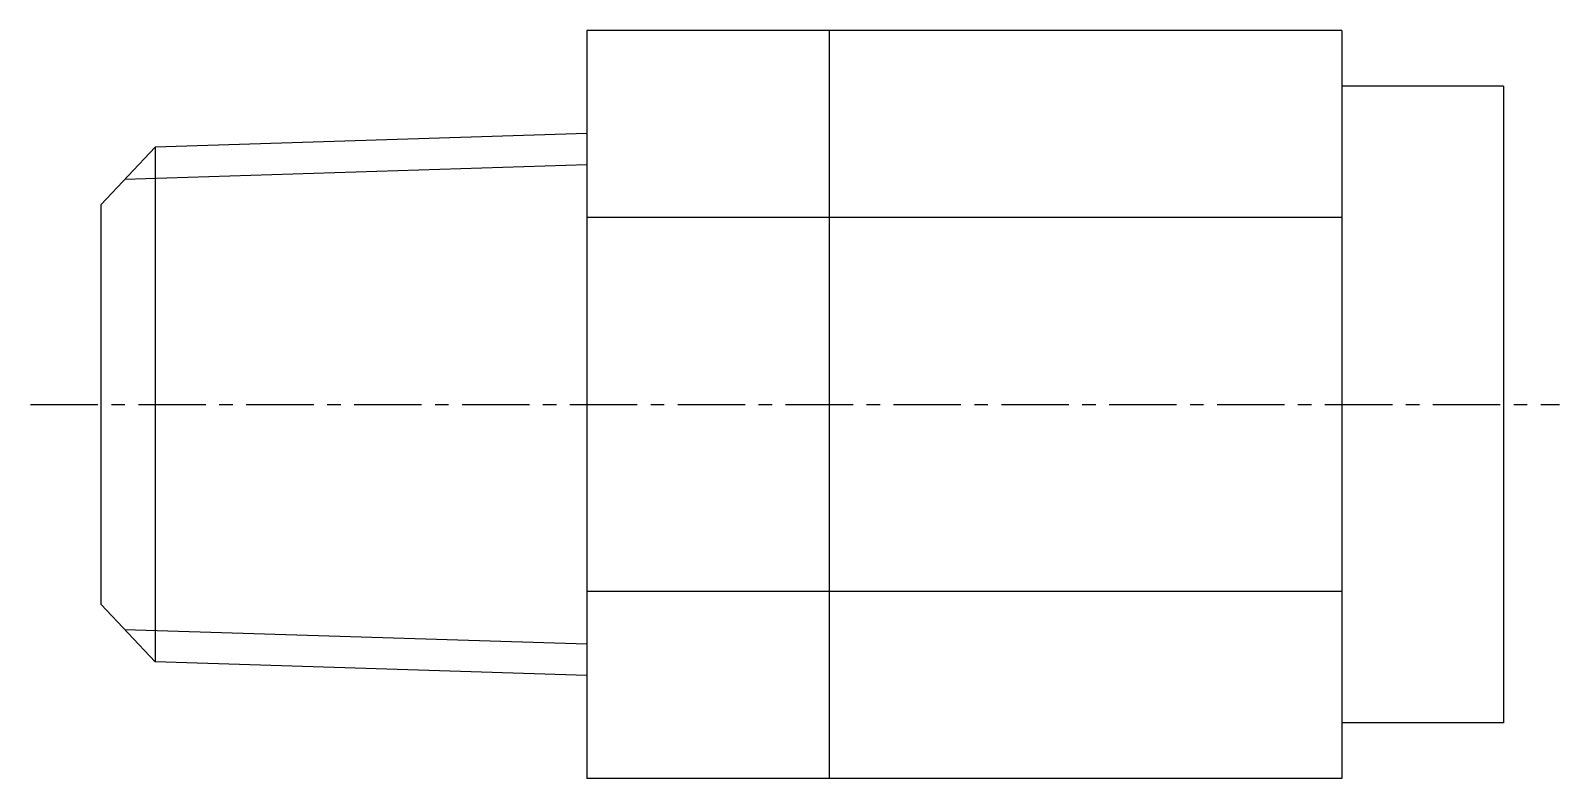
# Model space of a CAD drawing. Extents: x 0.5 to 38.4, y 0 to 44.1.
# Drawn here: x 10.02 to 38.36, y 30.28 to 44.13 of the extents above; entities outside this region: 2.
import ezdxf

# ---------------------------------------------------------------- set-up
doc = ezdxf.new("R2010")
doc.units = 0
doc.linetypes.add('CENTER', pattern=[2, 1.25, -0.25, 0.25, -0.25])
doc.layers.get('0').update_dxf_attribs({"linetype": 'CONTINUOUS'})
doc.layers.add('CENTER', color=1, linetype='CENTER')
doc.styles.get("Standard").update_dxf_attribs({"font": 'txt.shx'})

# ---------------------------------------------------------------- blocks, each defined once
blk = doc.blocks.new('*U2')
at = {"color": 7, "linetype": 'CONTINUOUS'}
blk.add_text('MCPTK06-1', height=3, dxfattribs=at).set_placement((0, 0))
blk = doc.blocks.new('*U3')
at = {"color": 7, "linetype": 'CONTINUOUS'}
blk.add_text('MCPTK 6-1', height=3, dxfattribs=at).set_placement((0, 5))

msp = doc.modelspace()

# ---------------------------------------------------------------- linework, layer by layer
at = {"color": 7, "linetype": 'CONTINUOUS'}
for p, q in [((34.329, 44.133), (20.329, 44.133)), ((20.329, 44.133), (20.329, 30.277)), ((24.829, 30.277), (24.829, 44.133)), ((34.329, 44.133), (34.329, 30.277)), ((37.329, 43.105), (34.329, 43.105)), ((37.329, 43.105), (37.329, 31.305)), ((12.328, 41.976), (11.329, 40.912)), ((20.329, 42.226), (12.328, 41.976)), ((12.328, 41.976), (12.328, 32.434)), ((11.329, 33.498), (11.329, 40.912)), ((34.329, 40.669), (20.329, 40.669)), ((34.329, 33.741), (20.329, 33.741)), ((12.328, 32.434), (11.329, 33.498)), ((20.329, 32.184), (12.328, 32.434)), ((37.329, 31.305), (34.329, 31.305)), ((34.329, 30.277), (20.329, 30.277))]:
    msp.add_line(p, q, dxfattribs=at)
at = {"color": 3, "linetype": 'CONTINUOUS'}
for p, q in [((20.329, 41.645), (11.766, 41.377)), ((20.329, 32.765), (11.766, 33.032))]:
    msp.add_line(p, q, dxfattribs=at)
at = {"layer": 'CENTER', "color": 1, "linetype": 'CENTER'}
msp.add_line((10.017, 37.205), (38.364, 37.205), dxfattribs=at)

# ---------------------------------------------------------------- block references
at = {"color": 7, "linetype": 'CONTINUOUS'}
for name in ['*U3', '*U2']:
    msp.add_blockref(name, (0, 0), dxfattribs=at)

doc.saveas('drawing.dxf')
